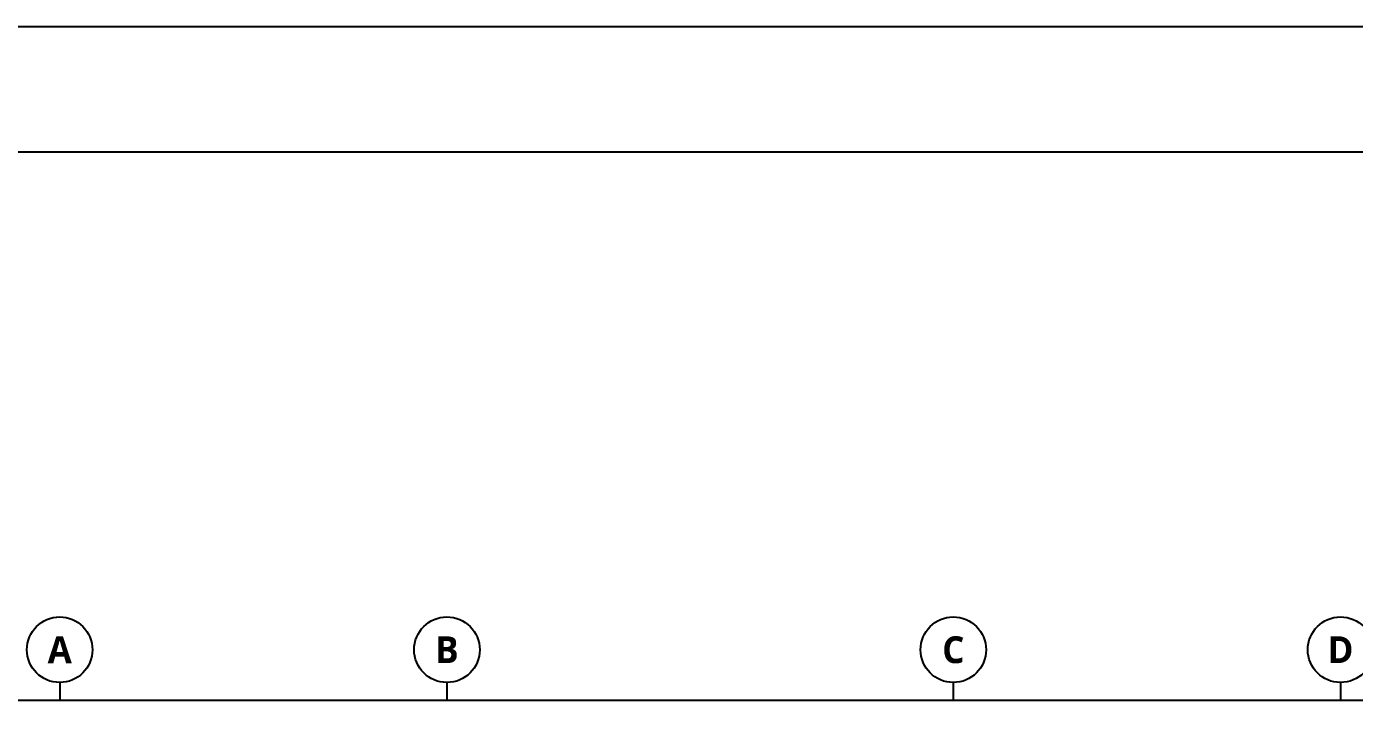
# Model space of a CAD drawing. Header units: millimetres. Extents: x 0 to 672800, y 0 to 118800.
# Drawn here: x 208338 to 252916, y 95422 to 118800 of the extents above; entities that cross this region are included whole.
import ezdxf
from ezdxf.enums import TextEntityAlignment as Align

# ---------------------------------------------------------------- set-up
doc = ezdxf.new("R2010")
doc.units = ezdxf.units.MM
doc.header["$LTSCALE"] = 200
doc.layers.get('DEFPOINTS').update_dxf_attribs({"color": 137})
doc.styles.add('스타일2', font='malgunbd.ttf')

# ---------------------------------------------------------------- blocks, each defined once
blk = doc.blocks.new('x1')
blk.add_line((0, 600), (0, 0))
blk.add_circle((0, 1700), 1100)
at = {"style": '스타일2'}
blk.add_attdef('X', text='', height=900, dxfattribs=at).set_placement((0, 1700), align=Align.MIDDLE)

msp = doc.modelspace()

# ---------------------------------------------------------------- linework, layer by layer
at = {"layer": 'DEFPOINTS'}
for points in [[(168200, 118800), (336400, 118800), (336400, 0), (168200, 0)], [(314900, 4200), (177500, 4200), (177500, 114600), (314900, 114600)], [(310015.1, 56794.9), (310015.1, 96194.9), (191250, 96194.9), (191250, 56794.9)]]:
    msp.add_lwpolyline(points, close=True, dxfattribs=at)

# ---------------------------------------------------------------- block references
for p, values in [((209450, 96194.9), {'X': 'A'}), ((222450, 96194.9), {'X': 'B'}), ((239450, 96194.9), {'X': 'C'}), ((252450, 96194.9), {'X': 'D'})]:
    msp.add_blockref('x1', p, dxfattribs=at).add_auto_attribs(values)

doc.saveas('drawing.dxf')
